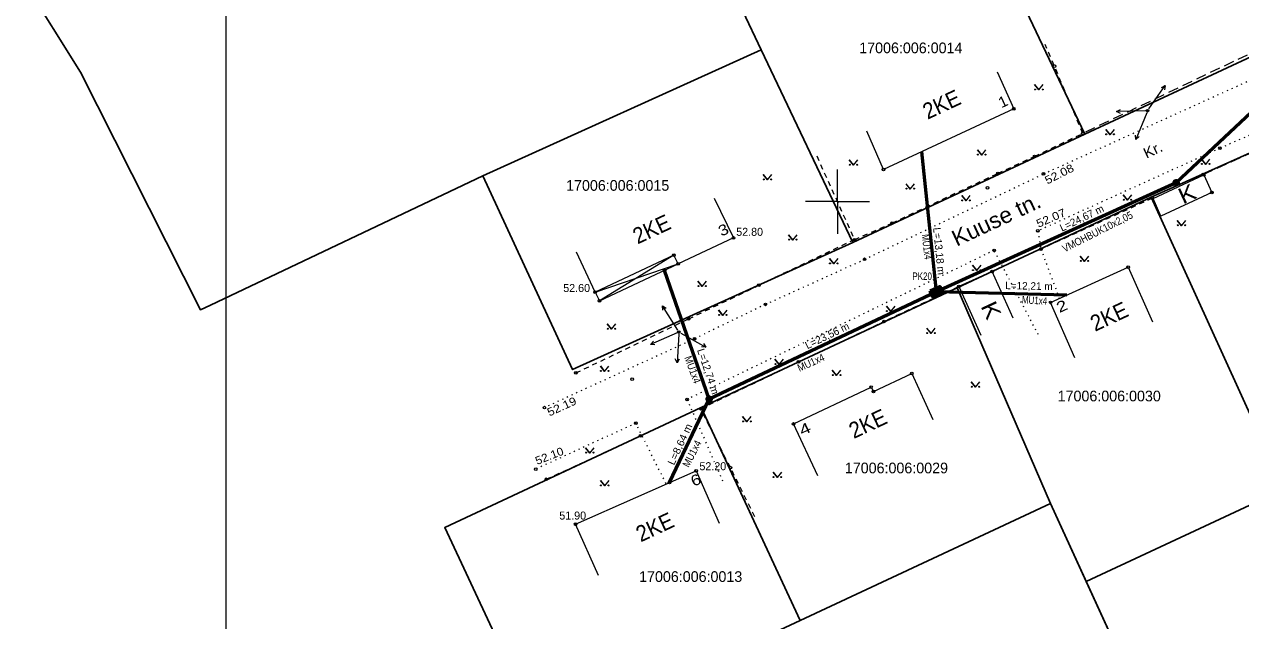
# Model space of a CAD drawing. Extents: x 641674 to 641912, y 6455065 to 6455350.
# Drawn here: x 641673.8 to 641787.8, y 6455160.8 to 6455216.6 of the extents above; entities that cross this region are included whole.
import ezdxf
from ezdxf.enums import TextEntityAlignment as Align

# ---------------------------------------------------------------- set-up
doc = ezdxf.new("R2010")
doc.units = 0
doc.header["$LTSCALE"] = 0.32
doc.header["$PDMODE"] = 32
doc.header["$PDSIZE"] = 0.16
for name, pattern in [('DOTTED', [1.5, 0.3, -1.2]), ('MEDIUM_DASHED', [4.5, 3, -1.5]), ('SHORT_DASHED', [2.7, 1.5, -1.2])]:
    doc.linetypes.add(name, pattern=pattern)
for name, color, linetype, lineweight in [('1', 7, 'Continuous', 13), ('16', 7, 'Continuous', 53), ('2', 7, 'Continuous', 13), ('20', 7, 'Continuous', 13), ('26', 7, 'Continuous', 13), ('28', 7, 'SHORT_DASHED', 13), ('3', 7, 'Continuous', 13), ('30', 7, 'Continuous', 25), ('40', 7, 'Continuous', 25), ('44', 7, 'Continuous', 13), ('61', 7, 'Continuous', 13), ('62', 7, 'Continuous', 13), ('63', 7, 'Continuous', 13)]:
    doc.layers.add(name, color=color, linetype=linetype, lineweight=lineweight)
doc.layers.add('58', color=7, linetype='Continuous')
doc.layers.add('59', color=7, linetype='Continuous')

msp = doc.modelspace()

# ---------------------------------------------------------------- hatches: boundary and pattern name
at = {"layer": '26'}
for points in [[(641759.1253, 6455191.4995, 1), (641759.0707, 6455191.4747, 1)], [(641759.4893, 6455191.6653, 1), (641759.4347, 6455191.6405, 1)]]:
    msp.add_hatch(color=256, dxfattribs=at).paths.add_polyline_path(points)

# ---------------------------------------------------------------- linework, layer by layer
at = {"layer": '1'}
for points in [[(641764.98, 6455212.15), (641766.52, 6455208.69), (641754.32, 6455203.01), (641752.75, 6455206.6)], [(641738.45, 6455200.34), (641740.26, 6455196.6), (641735.08, 6455194.18), (641734.68, 6455194.99), (641727.31, 6455191.52), (641725.54, 6455195.27)], [(641772.26, 6455185.38), (641769.98, 6455190.57), (641777.24, 6455193.86), (641779.52, 6455188.74)], [(641748.18, 6455174.32), (641745.89, 6455179.18), (641753.15, 6455182.64), (641753.38, 6455182.22), (641756.96, 6455183.91), (641758.93, 6455179.61)], [(641727.62, 6455164.99), (641725.47, 6455169.8), (641736.77, 6455174.79), (641738.93, 6455169.89)]]:
    msp.add_lwpolyline(points, dxfattribs=at)
at = {"layer": '16'}
for p, q in [((641759.28, 6455191.57), (641757.9, 6455204.68)), ((641771.49, 6455191.25), (641759.28, 6455191.57)), ((641734.26, 6455173.71), (641737.98, 6455181.51))]:
    msp.add_line(p, q, dxfattribs=at)
msp.add_lwpolyline([(641807.87, 6455226.26), (641781.74, 6455201.77), (641759.28, 6455191.57), (641737.98, 6455181.51), (641733.81, 6455193.55)], dxfattribs=at)
for centre in [(641781.74, 6455201.77), (641759.28, 6455191.57), (641737.98, 6455181.51)]:
    msp.add_circle(centre, 0.2, dxfattribs=at)
at = {"layer": '2'}
for p, q in [((641734.68, 6455194.99), (641727.7, 6455190.71)), ((641727.31, 6455191.52), (641735.08, 6455194.18))]:
    msp.add_line(p, q, dxfattribs=at)
msp.add_lwpolyline([(641727.31, 6455191.52), (641727.7, 6455190.71), (641735.08, 6455194.18)], dxfattribs=at)
at = {"layer": '20'}
for p, q in [((641779.05, 6455208.53), (641779.05, 6455208.52)), ((641779.05, 6455208.53), (641779.05, 6455208.52)), ((641779.05, 6455208.53), (641779.05, 6455208.52)), ((641735.15, 6455187.8), (641735.15, 6455187.79)), ((641735.15, 6455187.8), (641735.15, 6455187.79)), ((641735.15, 6455187.8), (641735.15, 6455187.79))]:
    msp.add_line(p, q, dxfattribs=at)
for centre in [(641779.05, 6455208.52), (641735.15, 6455187.79)]:
    msp.add_circle(centre, 0.0004, dxfattribs=at)
for centre in [(641779.051, 6455208.524), (641735.151, 6455187.794)]:
    msp.add_arc(centre, 0.0004, 179.93931, 0.0607, dxfattribs=at)
for p in [(641779.05, 6455208.53), (641735.15, 6455187.8)]:
    msp.add_point(p, dxfattribs=at)
at = {"layer": '26', "lineweight": 53}
msp.add_lwpolyline([(641758.7, 6455191.64), (641759.61, 6455192.05), (641759.86, 6455191.5), (641758.95, 6455191.09)], close=True, dxfattribs=at)
for centre in [(641759.098, 6455191.4871), (641759.462, 6455191.6529)]:
    msp.add_circle(centre, 0.03, dxfattribs=at)
at = {"layer": '28'}
for p, q in [((641779.5, 6455200.32), (641769.07, 6455195.56)), ((641761.39, 6455192.05), (641754.39, 6455188.79)), ((641722.72, 6455174), (641731.56, 6455178.07))]:
    msp.add_line(p, q, dxfattribs=at)
at = {"layer": '28', "linetype": 'MEDIUM_DASHED'}
for points in [[(641787.58, 6455243.11), (641789.71, 6455238.68), (641798.8, 6455218.69), (641773, 6455206.39)], [(641784.28, 6455202.55), (641802.49, 6455210.8), (641804.66, 6455205.99), (641806.31, 6455202.24)]]:
    msp.add_lwpolyline(points, dxfattribs=at)
at = {"layer": '28'}
for points in [[(641751.6, 6455196.44), (641755.14, 6455198), (641765.02, 6455202.65), (641768.48, 6455204.24), (641773, 6455206.39), (641769.47, 6455214.73)], [(641748.06, 6455204.28), (641751.6, 6455196.44), (641742.65, 6455192.17)], [(641725.48, 6455183.96), (641736.06, 6455189.02), (641742.65, 6455192.17)], [(641742.26, 6455170.5), (641739.98, 6455175.09), (641737.18, 6455180.61), (641746.36, 6455184.99), (641754.39, 6455188.79)]]:
    msp.add_lwpolyline(points, dxfattribs=at)
at = {"layer": '3'}
msp.add_lwpolyline([(641780.31, 6455198.64), (641779.58, 6455200.31), (641784.32, 6455202.51), (641785.08, 6455200.85)], close=True, dxfattribs=at)
msp.add_lwpolyline([(641766.48, 6455189.09), (641764.5, 6455193.45), (641761.38, 6455192.05), (641763.44, 6455187.49)], dxfattribs=at)
at = {"layer": '30', "linetype": 'DOTTED', "lineweight": 13}
for points in [[(641769.32, 6455202.6), (641797.92, 6455215.57), (641799.61, 6455218.44), (641800.11, 6455220.91), (641784.35, 6455254.16), (641783.37, 6455256.35)], [(641829.92, 6455156.28), (641828.46, 6455160.27), (641818.83, 6455180.6), (641809.22, 6455201), (641803.2, 6455211.22), (641801.01, 6455211.67), (641785.85, 6455205), (641768.79, 6455197.26), (641769.07, 6455195.56), (641770.79, 6455190.94)], [(641743.25, 6455190.38), (641752.55, 6455194.6), (641769.32, 6455202.6)], [(641768.82, 6455187.55), (641764.69, 6455195.44), (641735.91, 6455181.48), (641739.24, 6455173.85)], [(641743.25, 6455190.38), (641736.62, 6455187.16), (641722.54, 6455180.71)], [(641733.94, 6455173.6), (641731.11, 6455179.25), (641721.73, 6455174.95)]]:
    msp.add_lwpolyline(points, dxfattribs=at)
at = {"layer": '40'}
for points in [[(641780.94, 6455257.94), (641753.01, 6455248.76), (641762.81, 6455228.14), (641773.17, 6455206.32), (641798.91, 6455218.3)], [(641730.27, 6455240.69), (641673.81, 6455220.59), (641679.06, 6455212.13), (641690.31, 6455189.88), (641691.25, 6455190.3), (641716.76, 6455202.41), (641742.84, 6455214.23), (641741.14, 6455217.83)], [(641751.43, 6455196.17), (641773.17, 6455206.32), (641762.81, 6455228.14), (641741.14, 6455217.83), (641742.84, 6455214.23)], [(641751.43, 6455196.17), (641742.84, 6455214.23), (641716.76, 6455202.41), (641725.19, 6455184.28)], [(641814.9, 6455182.96), (641802.42, 6455210.73), (641779.39, 6455200.41), (641791.85, 6455173.08), (641793.94, 6455173.83)], [(641791.85, 6455173.08), (641779.39, 6455200.41), (641761.22, 6455191.92), (641769.97, 6455171.73), (641773.3, 6455164.44)], [(641769.97, 6455171.73), (641761.22, 6455191.92), (641737.22, 6455180.71), (641746.52, 6455160.78)], [(641737.22, 6455180.71), (641713.2, 6455169.5), (641722.51, 6455149.56), (641746.52, 6455160.78)], [(641786.89, 6455134.82), (641804.93, 6455142.42), (641793.94, 6455173.83), (641791.85, 6455173.08), (641773.3, 6455164.44)], [(641744.46, 6455118.58), (641786.89, 6455134.82), (641769.97, 6455171.73), (641746.52, 6455160.78), (641732.79, 6455154.37)]]:
    msp.add_lwpolyline(points, close=True, dxfattribs=at)
at = {"layer": '44'}
for p, q in [((641768.88, 6455210.46), (641768.48, 6455210.96)), ((641775.55, 6455206.26), (641775.15, 6455206.76)), ((641763.52, 6455204.36), (641763.12, 6455204.86)), ((641751.51, 6455203.41), (641751.11, 6455203.91)), ((641784.51, 6455203.49), (641784.11, 6455203.99)), ((641743.45, 6455202.04), (641743.05, 6455202.54)), ((641756.83, 6455201.18), (641756.43, 6455201.68)), ((641762.05, 6455200.07), (641761.65, 6455200.57)), ((641777.18, 6455200.13), (641776.78, 6455200.63)), ((641782.24, 6455197.74), (641781.84, 6455198.24)), ((641745.82, 6455196.4), (641745.42, 6455196.9)), ((641749.66, 6455194.17), (641749.26, 6455194.67)), ((641773.15, 6455194.4), (641772.75, 6455194.9)), ((641763.06, 6455193.54), (641762.66, 6455194.04)), ((641737.33, 6455192.05), (641736.93, 6455192.55)), ((641739.26, 6455189.35), (641738.86, 6455189.85)), ((641755, 6455189.71), (641754.6, 6455190.21)), ((641728.83, 6455188.05), (641728.43, 6455188.55)), ((641758.77, 6455187.65), (641758.37, 6455188.15)), ((641744.55, 6455184.74), (641744.15, 6455185.24)), ((641728.19, 6455184.11), (641727.79, 6455184.61)), ((641749.92, 6455183.71), (641749.52, 6455184.21)), ((641762.94, 6455182.62), (641762.54, 6455183.12)), ((641741.52, 6455179.37), (641741.12, 6455179.87)), ((641726.8, 6455176.45), (641726.4, 6455176.95)), ((641728.2, 6455173.38), (641727.8, 6455173.88)), ((641744.38, 6455174.16), (641743.98, 6455174.66))]:
    msp.add_line(p, q, dxfattribs=at)
for points in [[(641768.48, 6455210.96), (641768.88, 6455210.46), (641769.28, 6455210.96)], [(641775.15, 6455206.76), (641775.55, 6455206.26), (641775.95, 6455206.76)], [(641763.12, 6455204.86), (641763.52, 6455204.36), (641763.92, 6455204.86)], [(641751.1, 6455203.92), (641751.51, 6455203.41), (641751.91, 6455203.91)], [(641784.1, 6455204), (641784.51, 6455203.49), (641784.91, 6455203.99)], [(641743.05, 6455202.54), (641743.45, 6455202.04), (641743.85, 6455202.54)], [(641756.42, 6455201.68), (641756.83, 6455201.18), (641757.23, 6455201.68)], [(641761.65, 6455200.58), (641762.05, 6455200.07), (641762.45, 6455200.57)], [(641776.78, 6455200.64), (641777.18, 6455200.13), (641777.58, 6455200.63)], [(641781.84, 6455198.24), (641782.24, 6455197.74), (641782.64, 6455198.24)], [(641745.42, 6455196.9), (641745.82, 6455196.4), (641746.22, 6455196.9)], [(641749.26, 6455194.68), (641749.66, 6455194.17), (641750.06, 6455194.67)], [(641772.74, 6455194.9), (641773.15, 6455194.4), (641773.55, 6455194.9)], [(641762.66, 6455194.04), (641763.06, 6455193.54), (641763.46, 6455194.04)], [(641736.92, 6455192.56), (641737.33, 6455192.05), (641737.73, 6455192.55)], [(641738.86, 6455189.86), (641739.26, 6455189.35), (641739.66, 6455189.85)], [(641754.6, 6455190.22), (641755, 6455189.71), (641755.4, 6455190.21)], [(641728.42, 6455188.56), (641728.83, 6455188.05), (641729.23, 6455188.55)], [(641758.36, 6455188.16), (641758.77, 6455187.65), (641759.17, 6455188.15)], [(641744.15, 6455185.24), (641744.55, 6455184.74), (641744.95, 6455185.24)], [(641727.79, 6455184.62), (641728.19, 6455184.11), (641728.59, 6455184.61)], [(641749.52, 6455184.22), (641749.92, 6455183.71), (641750.32, 6455184.21)], [(641762.54, 6455183.12), (641762.94, 6455182.62), (641763.34, 6455183.12)], [(641741.12, 6455179.88), (641741.52, 6455179.37), (641741.92, 6455179.87)], [(641726.4, 6455176.96), (641726.8, 6455176.45), (641727.2, 6455176.95)], [(641727.8, 6455173.88), (641728.2, 6455173.38), (641728.6, 6455173.88)], [(641743.98, 6455174.66), (641744.38, 6455174.16), (641744.78, 6455174.66)]]:
    msp.add_lwpolyline(points, dxfattribs=at)
for centre in [(641768.525, 6455210.505), (641769.235, 6455210.505), (641775.195, 6455206.305), (641775.905, 6455206.305), (641751.155, 6455203.455), (641751.865, 6455203.455), (641763.165, 6455204.405), (641763.875, 6455204.405), (641784.155, 6455203.535), (641784.865, 6455203.535), (641743.095, 6455202.085), (641743.805, 6455202.085), (641756.475, 6455201.225), (641757.185, 6455201.225), (641761.695, 6455200.115), (641762.405, 6455200.115), (641776.825, 6455200.175), (641777.535, 6455200.175), (641781.885, 6455197.785), (641782.595, 6455197.785), (641745.465, 6455196.445), (641746.175, 6455196.445), (641772.795, 6455194.445), (641773.505, 6455194.445), (641749.305, 6455194.215), (641750.015, 6455194.215), (641762.705, 6455193.585), (641763.415, 6455193.585), (641736.975, 6455192.095), (641737.685, 6455192.095), (641754.645, 6455189.755), (641755.355, 6455189.755), (641738.905, 6455189.395), (641739.615, 6455189.395), (641728.475, 6455188.095), (641729.185, 6455188.095), (641758.415, 6455187.695), (641759.125, 6455187.695), (641727.835, 6455184.155), (641728.545, 6455184.155), (641744.195, 6455184.785), (641744.905, 6455184.785), (641749.565, 6455183.755), (641750.275, 6455183.755), (641762.585, 6455182.665), (641763.295, 6455182.665), (641741.165, 6455179.415), (641741.875, 6455179.415), (641726.445, 6455176.495), (641727.155, 6455176.495), (641744.025, 6455174.205), (641744.735, 6455174.205), (641727.845, 6455173.425), (641728.555, 6455173.425)]:
    msp.add_circle(centre, 0.045, dxfattribs=at)
at = {"layer": '61'}
for p, q in [((641779.17, 6455208.68), (641780.72, 6455210.89)), ((641778.85, 6455208.51), (641776.15, 6455208.43)), ((641778.98, 6455208.33), (641777.97, 6455205.83)), ((641735.04, 6455187.96), (641733.6, 6455190.24)), ((641734.97, 6455187.71), (641732.5, 6455186.62)), ((641735.14, 6455187.59), (641734.97, 6455184.9)), ((641735.32, 6455187.69), (641737.68, 6455186.37))]:
    msp.add_line(p, q, dxfattribs=at)
msp.add_lwpolyline([(641897.71, 6455350.13), (641897.71, 6455065.13), (641692.71, 6455065.13), (641692.71, 6455350.13)], close=True, dxfattribs=at)
for points in [[(641780.37, 6455210.7), (641780.72, 6455210.89), (641780.66, 6455210.48)], [(641776.52, 6455208.26), (641776.15, 6455208.43), (641776.52, 6455208.62)], [(641778.27, 6455206.1), (641777.97, 6455205.83), (641777.94, 6455206.24)], [(641733.64, 6455189.84), (641733.6, 6455190.24), (641733.95, 6455190.02)], [(641732.9, 6455186.6), (641732.5, 6455186.62), (641732.76, 6455186.93)], [(641737.45, 6455186.71), (641737.68, 6455186.37), (641737.27, 6455186.4)], [(641735.17, 6455185.24), (641734.97, 6455184.9), (641734.81, 6455185.28)]]:
    msp.add_lwpolyline(points, dxfattribs=at)
at = {"layer": '62'}
for centre in [(641770.34, 6455212.68), (641766.52, 6455208.69), (641779.05, 6455208.52), (641773, 6455206.39), (641785.85, 6455205), (641768.48, 6455204.24), (641754.32, 6455203.01), (641765.02, 6455202.65), (641769.32, 6455202.6), (641784.28, 6455202.55), (641784.32, 6455202.51), (641764.06, 6455201.3), (641781.75, 6455201.79), (641779.5, 6455200.32), (641785.08, 6455200.85), (641755.14, 6455198), (641740.26, 6455196.6), (641768.79, 6455197.26), (641751.6, 6455196.44), (641764.69, 6455195.44), (641769.07, 6455195.56), (641734.68, 6455194.99), (641752.55, 6455194.6), (641733.81, 6455193.55), (641735.08, 6455194.18), (641764.5, 6455193.45), (641777.24, 6455193.86), (641742.65, 6455192.17), (641761.38, 6455192.05), (641761.39, 6455192.05), (641727.31, 6455191.52), (641759.28, 6455191.57), (641727.7, 6455190.71), (641743.25, 6455190.38), (641769.98, 6455190.57), (641736.06, 6455189.02), (641754.39, 6455188.79), (641735.15, 6455187.79), (641736.62, 6455187.16), (641746.36, 6455184.99), (641725.48, 6455183.96), (641730.77, 6455183.38), (641730.77, 6455183.38), (641756.96, 6455183.91), (641753.15, 6455182.64), (641753.38, 6455182.22), (641722.54, 6455180.71), (641735.91, 6455181.48), (641737.18, 6455180.61), (641737.98, 6455181.51), (641731.11, 6455179.25), (641745.89, 6455179.18), (641731.56, 6455178.07), (641721.73, 6455174.95), (641739.98, 6455175.09), (641722.72, 6455174), (641736.77, 6455174.79), (641734.26, 6455173.71), (641725.47, 6455169.8)]:
    msp.add_circle(centre, 0.125, dxfattribs=at)
at = {"layer": '63'}
for q in [(641750, 6455203), (641747, 6455200), (641753, 6455200), (641750, 6455197)]:
    msp.add_line((641750, 6455200), q, dxfattribs=at)

# ---------------------------------------------------------------- texts
at = {"layer": '1'}
for s, height, rotation, width, p in [('2KE', 1.5, 25, 0.95, (641760.078, 6455208.4298)), ('1', 1, 25, 1.1, (641765.7287, 6455208.9119)), ('K', 1.5, 25, 1.15, (641783.083, 6455200.0532)), ('2KE', 1.5, 25, 0.95, (641732.908, 6455196.7498)), ('3', 1, 25, 1.2, (641739.5237, 6455196.9029)), ('K', 1.5, 295, 1.15, (641763.7232, 6455189.517)), ('2', 1, 25, 1.3, (641771.2387, 6455189.7646)), ('2KE', 1.5, 25, 0.95, (641775.778, 6455188.5698)), ('2KE', 1.5, 25, 0.95, (641753.168, 6455178.5298)), ('4', 1, 25, 1.4, (641747.1637, 6455178.2655)), ('6', 1, 25, 1.2, (641736.9437, 6455173.4829)), ('2KE', 1.5, 25, 0.95, (641733.208, 6455168.8498))]:
    msp.add_text(s, height=height, rotation=rotation, dxfattribs=dict(at, width=width)).set_placement(p, align=Align.CENTER)
at = {"layer": '30', "width": 1.05}
msp.add_text('Kr.', height=1, rotation=25, dxfattribs=at).set_placement((641779.7737, 6455204.3934), align=Align.CENTER)
at = {"layer": '58'}
for s, p in [('17006:006:0014', (641756.88, 6455213.9)), ('17006:006:0015', (641729.41, 6455201.02)), ('17006:006:0030', (641775.47, 6455181.3)), ('17006:006:0029', (641755.53, 6455174.56)), ('17006:006:0013', (641736.25, 6455164.39))]:
    msp.add_text(s, height=1, dxfattribs=at).set_placement(p, align=Align.CENTER)
at = {"layer": '59'}
for s, rotation, width, p in [('52.08', 26.752, 1.15, (641769.67, 6455201.6)), ('52.07', 23.534, 1.15, (641768.84, 6455197.55)), ('52.19', 24.379, 1.15, (641723.01, 6455179.88)), ('52.10', 21.324, 1.1, (641721.86, 6455175.34))]:
    msp.add_text(s, height=0.75, rotation=rotation, dxfattribs=dict(at, width=width)).set_placement(p)
for s, p in [('52.80', (641740.52, 6455196.8)), ('52.60', (641724.31, 6455191.54)), ('52.20', (641737.07, 6455174.85)), ('51.90', (641723.94, 6455170.23))]:
    msp.add_text(s, height=0.75, dxfattribs=at).set_placement(p)
at = {"layer": '61'}
for s, rotation, p in [('L=24,67 m', 25.733, (641773.048, 6455198.1464)), ('L=13,18 m', 275.722, (641759.188, 6455195.3349)), ('L=12,21 m', 358.733, (641767.9373, 6455191.7623)), ('L=23,56 m', 25.733, (641749.188, 6455187.1364)), ('L=12,74 m', 288.691, (641737.5566, 6455183.9922))]:
    msp.add_text(s, height=0.7, rotation=rotation, dxfattribs=at).set_placement(p, align=Align.CENTER)
for s, height, rotation, width, p in [('VMOHBUK10x2,05', 0.7, 26.836, 0.9, (641774.527, 6455196.8772)), ('MU1x4', 0.6998, 276.527, 0.8, (641758.0396, 6455195.7398)), ('MU1x4', 0.6998, 356.318, 0.8, (641768.4525, 6455190.412)), ('MU1x4', 0.6997, 290.162, 0.9, (641736.1051, 6455184.1506)), ('MU1x4', 0.6998, 24.461, 0.9, (641747.6601, 6455184.6096)), ('L=8,64 m', 0.7, 65.05, 1.05, (641735.5611, 6455177.1324)), ('MU1x4', 0.6996, 62.385, 0.9, (641736.6771, 6455176.2379))]:
    msp.add_text(s, height=height, rotation=rotation, dxfattribs=dict(at, width=width)).set_placement(p, align=Align.CENTER)
at = {"layer": '61', "width": 0.8}
msp.add_text('PK20', height=0.7, dxfattribs=at).set_placement((641757.94, 6455192.67), align=Align.CENTER)
at = {"layer": '62', "width": 1.05}
msp.add_text('Kuuse tn.', height=1.5, rotation=25, dxfattribs=at).set_placement((641765.198, 6455197.6575), align=Align.CENTER)

doc.saveas('drawing.dxf')
